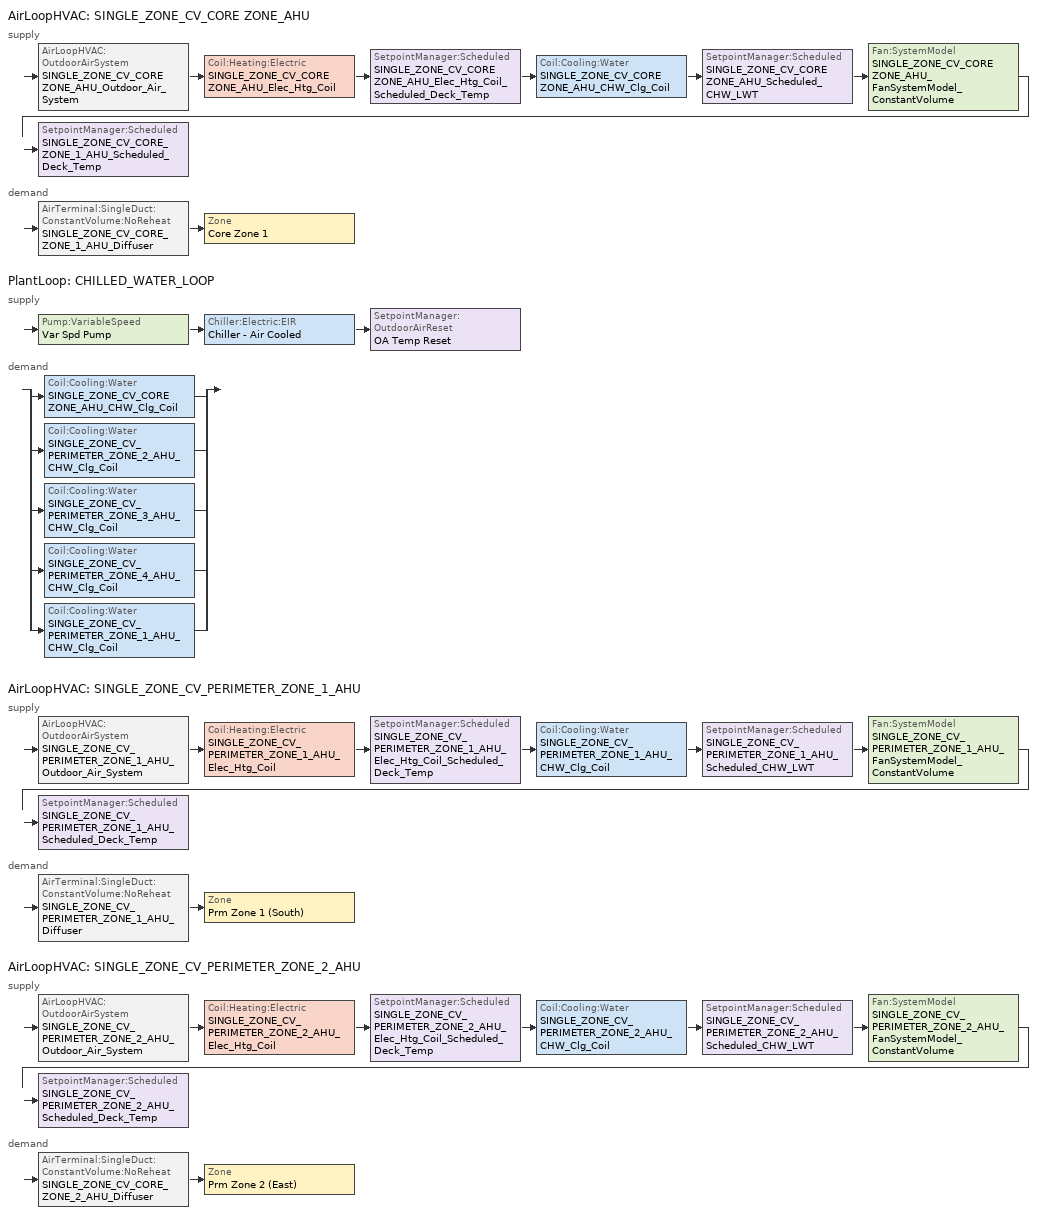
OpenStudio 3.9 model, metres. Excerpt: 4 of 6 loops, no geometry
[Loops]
AirLoopHVAC 'SINGLE_ZONE_CV_CORE ZONE_AHU'
 supply: AirLoopHVAC:OutdoorAirSystem 'SINGLE_ZONE_CV_CORE ZONE_AHU_Outdoor_Air_System' > Coil:Heating:Electric 'SINGLE_ZONE_CV_CORE ZONE_AHU_Elec_Htg_Coil' > SetpointManager:Scheduled 'SINGLE_ZONE_CV_CORE ZONE_AHU_Elec_Htg_Coil_Scheduled_Deck_Temp' > Coil:Cooling:Water 'SINGLE_ZONE_CV_CORE ZONE_AHU_CHW_Clg_Coil' > SetpointManager:Scheduled 'SINGLE_ZONE_CV_CORE ZONE_AHU_Scheduled_CHW_LWT' > Fan:SystemModel 'SINGLE_ZONE_CV_CORE ZONE_AHU_FanSystemModel_ConstantVolume' > SetpointManager:Scheduled 'SINGLE_ZONE_CV_CORE_ZONE_1_AHU_Scheduled_Deck_Temp'
 demand: AirTerminal:SingleDuct:ConstantVolume:NoReheat 'SINGLE_ZONE_CV_CORE_ZONE_1_AHU_Diffuser' > Zone 'Core Zone 1'
PlantLoop 'CHILLED_WATER_LOOP'
 supply: Pump:VariableSpeed 'Var Spd Pump' > Chiller:Electric:EIR 'Chiller - Air Cooled' > SetpointManager:OutdoorAirReset 'OA Temp Reset'
 demand: split
  | Coil:Cooling:Water 'SINGLE_ZONE_CV_CORE ZONE_AHU_CHW_Clg_Coil'
  | Coil:Cooling:Water 'SINGLE_ZONE_CV_PERIMETER_ZONE_2_AHU_CHW_Clg_Coil'
  | Coil:Cooling:Water 'SINGLE_ZONE_CV_PERIMETER_ZONE_3_AHU_CHW_Clg_Coil'
  | Coil:Cooling:Water 'SINGLE_ZONE_CV_PERIMETER_ZONE_4_AHU_CHW_Clg_Coil'
  | Coil:Cooling:Water 'SINGLE_ZONE_CV_PERIMETER_ZONE_1_AHU_CHW_Clg_Coil'
AirLoopHVAC 'SINGLE_ZONE_CV_PERIMETER_ZONE_1_AHU'
 supply: AirLoopHVAC:OutdoorAirSystem 'SINGLE_ZONE_CV_PERIMETER_ZONE_1_AHU_Outdoor_Air_System' > Coil:Heating:Electric 'SINGLE_ZONE_CV_PERIMETER_ZONE_1_AHU_Elec_Htg_Coil' > SetpointManager:Scheduled 'SINGLE_ZONE_CV_PERIMETER_ZONE_1_AHU_Elec_Htg_Coil_Scheduled_Deck_Temp' > Coil:Cooling:Water 'SINGLE_ZONE_CV_PERIMETER_ZONE_1_AHU_CHW_Clg_Coil' > SetpointManager:Scheduled 'SINGLE_ZONE_CV_PERIMETER_ZONE_1_AHU_Scheduled_CHW_LWT' > Fan:SystemModel 'SINGLE_ZONE_CV_PERIMETER_ZONE_1_AHU_FanSystemModel_ConstantVolume' > SetpointManager:Scheduled 'SINGLE_ZONE_CV_PERIMETER_ZONE_1_AHU_Scheduled_Deck_Temp'
 demand: AirTerminal:SingleDuct:ConstantVolume:NoReheat 'SINGLE_ZONE_CV_PERIMETER_ZONE_1_AHU_Diffuser' > Zone 'Prm Zone 1 (South)'
AirLoopHVAC 'SINGLE_ZONE_CV_PERIMETER_ZONE_2_AHU'
 supply: AirLoopHVAC:OutdoorAirSystem 'SINGLE_ZONE_CV_PERIMETER_ZONE_2_AHU_Outdoor_Air_System' > Coil:Heating:Electric 'SINGLE_ZONE_CV_PERIMETER_ZONE_2_AHU_Elec_Htg_Coil' > SetpointManager:Scheduled 'SINGLE_ZONE_CV_PERIMETER_ZONE_2_AHU_Elec_Htg_Coil_Scheduled_Deck_Temp' > Coil:Cooling:Water 'SINGLE_ZONE_CV_PERIMETER_ZONE_2_AHU_CHW_Clg_Coil' > SetpointManager:Scheduled 'SINGLE_ZONE_CV_PERIMETER_ZONE_2_AHU_Scheduled_CHW_LWT' > Fan:SystemModel 'SINGLE_ZONE_CV_PERIMETER_ZONE_2_AHU_FanSystemModel_ConstantVolume' > SetpointManager:Scheduled 'SINGLE_ZONE_CV_PERIMETER_ZONE_2_AHU_Scheduled_Deck_Temp'
 demand: AirTerminal:SingleDuct:ConstantVolume:NoReheat 'SINGLE_ZONE_CV_CORE_ZONE_2_AHU_Diffuser' > Zone 'Prm Zone 2 (East)'
[Sizing:Zone] Zone Cooling Design Supply Air Temperature Input Method=SupplyAirTemperature; Zone Cooling Design Supply Air Temperature {C}=12.7778; Zone Heating Design Supply Air Temperature Input Method=SupplyAirTemperature; Zone Heating Design Supply Air Temperature {C}=32.2222; Zone Heating Design Supply Air Temperature Difference {deltaC}=11.11; Zone Cooling Design Supply Air Humidity Ratio {kg-H2O/kg-air}=0.0085; Zone Heating Design Supply Air Humidity Ratio {kg-H2O/kg-air}=0.008; Cooling Design Air Flow Method=DesignDay; Heating Design Air Flow Method=DesignDayWithLimit; Heating Maximum Air Flow per Zone Floor Area {m3/s-m2}=0; Heating Maximum Air Flow {m3/s}=0; Heating Maximum Air Flow Fraction=0.5; Account for Dedicated Outdoor Air System=No; Dedicated Outdoor Air Low Setpoint Temperature for Design {C}=autosize; Dedicated Outdoor Air High Setpoint Temperature for Design {C}=autosize; Zone Load Sizing Method=Sensible Load Only No Latent Load; Zone Latent Cooling Design Supply Air Humidity Ratio Input Method=HumidityRatioDifference; Zone Cooling Design Supply Air Humidity Ratio Difference {kgWater/kgDryAir}=0.005; Zone Latent Heating Design Supply Air Humidity Ratio Input Method=HumidityRatioDifference; Zone Humidification Design Supply Air Humidity Ratio Difference {kgWater/kgDryAir}=0.005; Design Zone Air Distribution Effectiveness in Cooling Mode=0.8; Design Zone Air Distribution Effectiveness in Heating Mode=0.8; Design Minimum Zone Ventilation Efficiency=0; Sizing Option=Coincident
Name | Zone Cooling Design Supply Air Temperature Difference {deltaC}
Core Zone 1 | 8.33333
Prm Zone 1 (South); Prm Zone 2 (East) | 11.1111
[Zone equipment]
Core Zone 1: SINGLE_ZONE_CV_CORE_ZONE_1_AHU_Diffuser
Prm Zone 1 (South): SINGLE_ZONE_CV_PERIMETER_ZONE_1_AHU_Diffuser
Prm Zone 2 (East): SINGLE_ZONE_CV_CORE_ZONE_2_AHU_Diffuser
[Fan:SystemModel] Availability Schedule=Always On Discrete hvac_library; Design Maximum Air Flow Rate {m3/s}=0.943895; Speed Control Method=Discrete; Electric Power Minimum Flow Rate Fraction=0.2; Design Pressure Rise {Pa}=250; Motor Efficiency=0.9; Motor In Air Stream Fraction=1; Design Electric Power Consumption {W}=600; Design Power Sizing Method=TotalEfficiencyAndPressure; Electric Power Per Unit Flow Rate {W/(m3/s)}=840; Electric Power Per Unit Flow Rate Per Unit Pressure {W-s/m3-Pa}=1.66667; Fan Total Efficiency=0.7; Motor Loss Radiative Fraction=0
SINGLE_ZONE_CV_CORE ZONE_AHU_FanSystemModel_ConstantVolume; SINGLE_ZONE_CV_PERIMETER_ZONE_1_AHU_FanSystemModel_ConstantVolume; SINGLE_ZONE_CV_PERIMETER_ZONE_2_AHU_FanSystemModel_ConstantVolume
[AirLoopHVAC] Design Supply Air Flow Rate {m3/s}=0.943895; Design Return Air Flow Fraction of Supply Air Flow=1
Name | Availability Schedule
SINGLE_ZONE_CV_CORE ZONE_AHU | Perimeter_bot_ZN_2 OA Schedule
SINGLE_ZONE_CV_PERIMETER_ZONE_1_AHU | Perimeter_bot_ZN_2 OA Schedule 9
SINGLE_ZONE_CV_PERIMETER_ZONE_2_AHU | Perimeter_bot_ZN_2 OA Schedule 10
[Sizing:System] Type of Load to Size On=Sensible; Design Outdoor Air Flow Rate {m3/s}=Autosize; Central Heating Maximum System Air Flow Ratio=1; Preheat Design Temperature {C}=7; Preheat Design Humidity Ratio {kg-H2O/kg-Air}=0.008; Precool Design Temperature {C}=12.8; Precool Design Humidity Ratio {kg-H2O/kg-Air}=0.008; Central Cooling Design Supply Air Temperature {C}=12.8; Central Heating Design Supply Air Temperature {C}=40; Sizing Option=NonCoincident; 100% Outdoor Air in Cooling=No; 100% Outdoor Air in Heating=No; Central Cooling Design Supply Air Humidity Ratio {kg-H2O/kg-Air}=0.0085; Central Heating Design Supply Air Humidity Ratio {kg-H2O/kg-Air}=0.008; Cooling Design Air Flow Method=DesignDay; Cooling Design Air Flow Rate {m3/s}=0; Heating Design Air Flow Method=DesignDay; Heating Design Air Flow Rate {m3/s}=0; System Outdoor Air Method=ZoneSum; Zone Maximum Outdoor Air Fraction=1; Cooling Supply Air Flow Rate Per Floor Area {m3/s-m2}=0.00996765; Cooling Fraction of Autosized Cooling Supply Air Flow Rate=1; Cooling Supply Air Flow Rate Per Unit Cooling Capacity {m3/s-W}=3.94755e-05; Heating Supply Air Flow Rate Per Floor Area {m3/s-m2}=0.00996765; Heating Fraction of Autosized Heating Supply Air Flow Rate=1; Heating Fraction of Autosized Cooling Supply Air Flow Rate=1; Heating Supply Air Flow Rate Per Unit Heating Capacity {m3/s-W}=3.15882e-05; Cooling Design Capacity Method=CoolingDesignCapacity; Cooling Design Capacity {W}=autosize; Cooling Design Capacity Per Floor Area {W/m2}=234.7; Fraction of Autosized Cooling Design Capacity=1; Heating Design Capacity Method=HeatingDesignCapacity; Heating Design Capacity {W}=autosize; Heating Design Capacity Per Floor Area {W/m2}=157; Fraction of Autosized Heating Design Capacity=1; Central Cooling Capacity Control Method=OnOff; Occupant Diversity=autosize
SINGLE_ZONE_CV_CORE ZONE_AHU; SINGLE_ZONE_CV_PERIMETER_ZONE_1_AHU; SINGLE_ZONE_CV_PERIMETER_ZONE_2_AHU
[AirLoopHVAC:OutdoorAirSystem]
Name | Controller
SINGLE_ZONE_CV_CORE ZONE_AHU_Outdoor_Air_System | SINGLE_ZONE_CV_CORE_ZONE_AHU_Controller_Outdoor_Air
SINGLE_ZONE_CV_PERIMETER_ZONE_1_AHU_Outdoor_Air_System | SINGLE_ZONE_CV_PERIMETER_ZONE_1_AHU_Controller_Outdoor_Air 1
SINGLE_ZONE_CV_PERIMETER_ZONE_2_AHU_Outdoor_Air_System | SINGLE_ZONE_CV_PERIMETER_ZONE_2_AHU_Controller_Outdoor_Air
[Controller:OutdoorAir] Minimum Outdoor Air Flow Rate {m3/s}=Autosize; Maximum Outdoor Air Flow Rate {m3/s}=Autosize; Economizer Control Type=NoEconomizer; Economizer Control Action Type=ModulateFlow; Economizer Maximum Limit Dry-Bulb Temperature {C}=28; Economizer Maximum Limit Enthalpy {J/kg}=65128; Economizer Minimum Limit Dry-Bulb Temperature {C}=-100; Lockout Type=NoLockout; Minimum Limit Type=FixedMinimum; High Humidity Control=No; High Humidity Outdoor Air Flow Ratio=1; Control High Indoor Humidity Based on Outdoor Humidity Ratio=Yes; Heat Recovery Bypass Control Type=BypassWhenWithinEconomizerLimits; Economizer Operation Staging=InterlockedWithMechanicalCooling
Name | Controller Mechanical Ventilation
SINGLE_ZONE_CV_CORE_ZONE_AHU_Controller_Outdoor_Air | Controller Mechanical Ventilation 5
SINGLE_ZONE_CV_PERIMETER_ZONE_1_AHU_Controller_Outdoor_Air 1 | Controller Mechanical Ventilation 6
SINGLE_ZONE_CV_PERIMETER_ZONE_2_AHU_Controller_Outdoor_Air | Controller Mechanical Ventilation 7
[Controller:MechanicalVentilation] Availability Schedule=Always On Discrete
Controller Mechanical Ventilation 5; Controller Mechanical Ventilation 6; Controller Mechanical Ventilation 7
[SetpointManager:Scheduled] Control Variable=Temperature
Name | Schedule
SINGLE_ZONE_CV_CORE_ZONE_1_AHU_Scheduled_Deck_Temp; SINGLE_ZONE_CV_PERIMETER_ZONE_1_AHU_Scheduled_Deck_Temp; SINGLE_ZONE_CV_PERIMETER_ZONE_2_AHU_Scheduled_Deck_Temp; SINGLE_ZONE_CV_CORE ZONE_AHU_Elec_Htg_Coil_Scheduled_Deck_Temp; SINGLE_ZONE_CV_PERIMETER_ZONE_1_AHU_Elec_Htg_Coil_Scheduled_Deck_Temp; SINGLE_ZONE_CV_PERIMETER_ZONE_2_AHU_Elec_Htg_Coil_Scheduled_Deck_Temp | 90F_Design_Heating_Supply_Air_Temp
SINGLE_ZONE_CV_CORE ZONE_AHU_Scheduled_CHW_LWT; SINGLE_ZONE_CV_PERIMETER_ZONE_1_AHU_Scheduled_CHW_LWT; SINGLE_ZONE_CV_PERIMETER_ZONE_2_AHU_Scheduled_CHW_LWT | 55F_Chilled_Water_Coil_LAT
[Coil:Cooling:Water] Availability Schedule=Always On Discrete hvac_library; Design Water Flow Rate {m3/s}=0.000757082; Design Air Flow Rate {m3/s}=0.943895; Design Inlet Water Temperature {C}=6.66667; Design Outlet Air Temperature {C}=12.7778; Design Inlet Air Humidity Ratio {kg-H2O/kg-air}=0.008616; Design Outlet Air Humidity Ratio {kg-H2O/kg-air}=0.00779705
Name | Design Inlet Air Temperature {C}
SINGLE_ZONE_CV_CORE ZONE_AHU_CHW_Clg_Coil | 28.1389
SINGLE_ZONE_CV_PERIMETER_ZONE_1_AHU_CHW_Clg_Coil; SINGLE_ZONE_CV_PERIMETER_ZONE_2_AHU_CHW_Clg_Coil; SINGLE_ZONE_CV_PERIMETER_ZONE_3_AHU_CHW_Clg_Coil; SINGLE_ZONE_CV_PERIMETER_ZONE_4_AHU_CHW_Clg_Coil | 27.7778
[PlantLoop]
CHILLED_WATER_LOOP: Glycol Concentration=0; Plant Loop Volume {m3}=Autocalculate; Load Distribution Scheme=Optimal
[Sizing:Plant]
CHILLED_WATER_LOOP: Loop Type=Cooling; Design Loop Exit Temperature {C}=6.66667; Loop Design Temperature Difference {deltaC}=6.66667; Sizing Option=Coincident; Zone Timesteps in Averaging Window=1; Coincident Sizing Factor Mode=None
[SetpointManager:OutdoorAirReset]
OA Temp Reset: Control Variable=Temperature; Setpoint at Outdoor Low Temperature {C}=12.2222; Outdoor Low Temperature {C}=15.5556; Setpoint at Outdoor High Temperature {C}=6.66667; Outdoor High Temperature {C}=26.6667
[Pump:VariableSpeed]
Var Spd Pump: Rated Flow Rate {m3/s}=0.00378541; Rated Power Consumption {W}=1320; Skin Loss Radiative Fraction=0.5; Design Power Sizing Method=PowerPerFlow; Design Electric Power per Unit Flow Rate {W/(m3/s)}=348707; Design Shaft Power per Unit Flow Rate per Unit Head {W-s/m3-Pa}=1.28205; Design Minimum Flow Rate Fraction=0
[Controller:WaterCoil] Action=Reverse
Name | Water Coil
Controller Water Coil 1 | SINGLE_ZONE_CV_CORE ZONE_AHU_CHW_Clg_Coil
Controller Water Coil 10 | SINGLE_ZONE_CV_PERIMETER_ZONE_2_AHU_CHW_Clg_Coil
Controller Water Coil 12 | SINGLE_ZONE_CV_PERIMETER_ZONE_3_AHU_CHW_Clg_Coil
Controller Water Coil 14 | SINGLE_ZONE_CV_PERIMETER_ZONE_4_AHU_CHW_Clg_Coil
Controller Water Coil 8 | SINGLE_ZONE_CV_PERIMETER_ZONE_1_AHU_CHW_Clg_Coil
[AirTerminal:SingleDuct:ConstantVolume:NoReheat] Availability Schedule=Always On Discrete hvac_library; Maximum Air Flow Rate {m3/s}=0.943895
SINGLE_ZONE_CV_CORE_ZONE_1_AHU_Diffuser; SINGLE_ZONE_CV_PERIMETER_ZONE_1_AHU_Diffuser; SINGLE_ZONE_CV_CORE_ZONE_2_AHU_Diffuser
[Coil:Heating:Electric] Availability Schedule=Always On Discrete hvac_library; Nominal Capacity {W}=60000
SINGLE_ZONE_CV_CORE ZONE_AHU_Elec_Htg_Coil; SINGLE_ZONE_CV_PERIMETER_ZONE_1_AHU_Elec_Htg_Coil; SINGLE_ZONE_CV_PERIMETER_ZONE_2_AHU_Elec_Htg_Coil
[Chiller:Electric:EIR]
Chiller - Air Cooled: Reference Capacity {W}=87921.3; Reference COP {W/W}=4.1; Reference Chilled Water Flow Rate {m3/s}=Autosize; Cooling Capacity Function of Temperature Curve=OS:Curve:Biquadratic 3; Electric Input to Cooling Output Ratio Function of Temperature Curve=OS:Curve:Biquadratic 4; Electric Input to Cooling Output Ratio Function of Part Load Ratio Curve=OS:Curve:Quadratic 4; Condenser Type=AirCooled; Design Heat Recovery Water Flow Rate {m3/s}=Autosize; Sizing Factor=1; Basin Heater Capacity {W/K}=0; Basin Heater Setpoint Temperature {C}=10; Condenser Heat Recovery Relative Capacity Fraction=1; Condenser Flow Control=ConstantFlow; Condenser Minimum Flow Fraction=0.2; Thermosiphon Minimum Temperature Difference=0
[Schedule:Compact]
Perimeter_bot_ZN_2 OA Schedule; Perimeter_bot_ZN_2 OA Schedule 9; Perimeter_bot_ZN_2 OA Schedule 10: Through: 12/31, For: Weekdays SummerDesignDay, Until: 06:00, 0, Until: 22:00, 1, Until: 24:00, 0, For: Saturday WinterDesignDay, Until: 06:00, 0, Until: 18:00, 1, Until: 24:00, 0, For: AllOtherDays, Until: 24:00, 0
[Curve:Quadratic]
OS:Curve:Quadratic 4: Coefficient1 Constant=1.68531; Coefficient2 x=-0.999344; Coefficient3 x**2=0.314032; Minimum Value of x {BasedOnField A2}=0; Maximum Value of x {BasedOnField A2}=1.2
[Schedule:Constant] Value=1
Always On Discrete; Always On Discrete hvac_library
[Curve:Biquadratic] Minimum Value of x {BasedOnField A2}=0; Maximum Value of x {BasedOnField A2}=20; Minimum Value of y {BasedOnField A3}=0; Maximum Value of y {BasedOnField A3}=50
Name | Coefficient1 Constant | Coefficient2 x | Coefficient3 x**2 | Coefficient4 y | Coefficient5 y**2 | Coefficient6 x*y
OS:Curve:Biquadratic 3 | 1.04338 | 0.0407077 | 0.0004506 | -0.0041514 | -8.86e-05 | -0.0003467
OS:Curve:Biquadratic 4 | 0.596191 | -0.0099496 | 0.0007888 | 0.0004506 | 0.0004875 | -0.0007623
[Schedule:Ruleset]
Name | Default Day Schedule | Summer Design Day Schedule | Winter Design Day Schedule
90F_Design_Heating_Supply_Air_Temp | Deck Temperature Default 6 | Deck Temperature Summer Design Day 6 | Deck Temperature Winter Design Day 6
55F_Chilled_Water_Coil_LAT | Deck Temperature Default 10 | Deck Temperature Summer Design Day 10 | Deck Temperature Winter Design Day 10
[Schedule:Day]
Deck Temperature Default 6: No, 24, 0, 32.2222
Deck Temperature Summer Design Day 6; Deck Temperature Winter Design Day 6; Deck Temperature Summer Design Day 10; Deck Temperature Winter Design Day 10: No, 24, 0, 12.8
Deck Temperature Default 10: No, 24, 0, 12.7778
